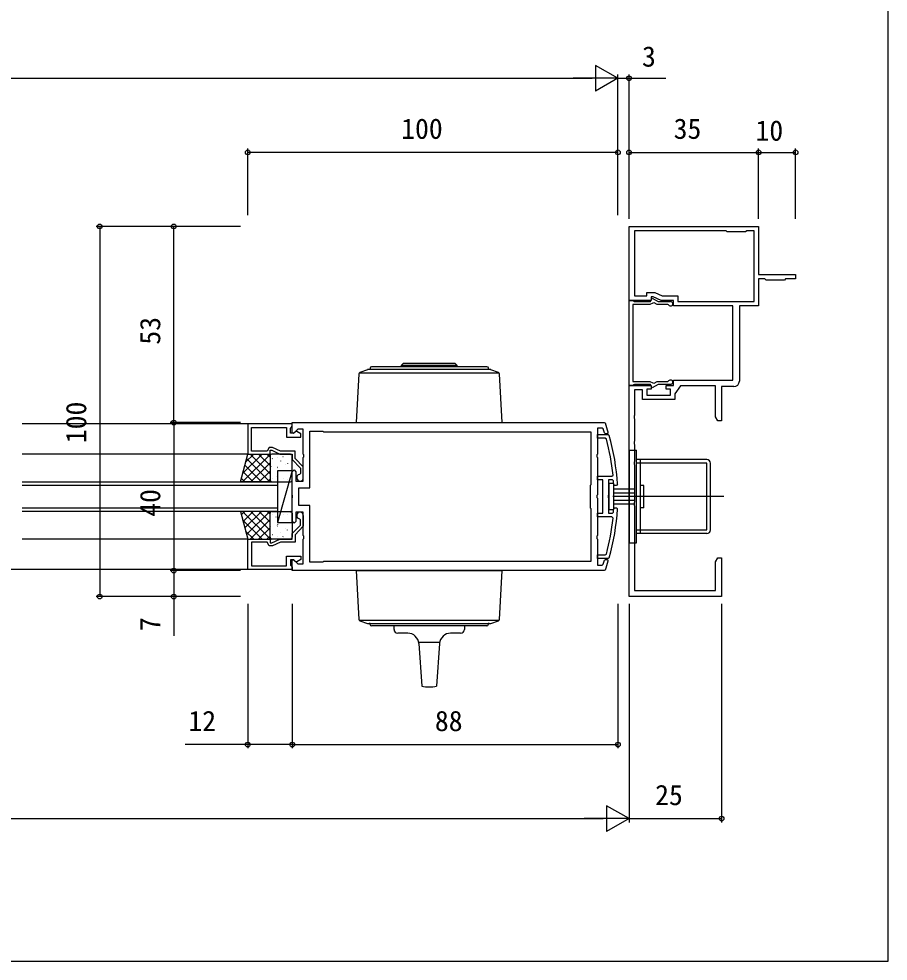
# Model space of a CAD drawing. Units: millimetres, scale not verified. Extents: x -437 to 438, y -344 to 341.
# Drawn here: x 203.4 to 438.3, y -343.7 to -89.1 of the extents above; entities that cross this region are included whole.
import ezdxf
from ezdxf.enums import TextEntityAlignment as Align

# ---------------------------------------------------------------- set-up
doc = ezdxf.new("R2010")
doc.units = ezdxf.units.MM
doc.header["$LTSCALE"] = 2
for name, color, linetype in [('0-2_YKK_11', 7, 'Continuous'), ('0-3_YKK_12', 2, 'Continuous'), ('0-4_YKK_13', 4, 'Continuous'), ('0-6_YKK_D', 6, 'Continuous'), ('0-7_YKK_ZWAK', 7, 'Continuous')]:
    doc.layers.add(name, color=color, linetype=linetype)
doc.styles.add('ＭＳ ゴシック', font='')
doc.styles.get('ＭＳ ゴシック').set_extended_font_data('MS Gothic')

msp = doc.modelspace()

# ---------------------------------------------------------------- linework, layer by layer
at = {"layer": '0-2_YKK_11'}
for points in [[(368.3, -245.2), (368.3, -188.2), (374.3, -188.2), (374.3, -189.2), (373.1, -189.2), (373.1, -190.8), (379.5, -190.8), (379.5, -189.2), (378.3, -189.2), (378.3, -188.2), (380.3, -188.2), (380.3, -186.7), (396.3, -186.7), (396.3, -166.7), (380.3, -166.7), (380.3, -165.2), (376.945, -165.2), (374.8, -164.2), (374.3, -164.2), (374.3, -165.2), (368.3, -165.2), (368.3, -145.2), (403.3, -145.2), (403.3, -158.2), (413.3, -158.2), (413.3, -159.4), (410.6, -159.4), (410.3, -159.7), (405.3, -159.7), (405, -159.4), (403.3, -159.4), (403.3, -166.7), (398.1, -166.7), (398.1, -187)], [(368.3, -188.15), (368.3, -165.25), (369.3, -165.25), (369.473, -165.35), (369.733, -165.5), (374.05, -165.5), (374.575, -164.59), (376.151, -165.5), (379.5, -165.5)], [(379.001, -166.433), (378.752, -166.3), (375.937, -166.3), (375.119, -165.828), (374.73, -165.906), (373.935, -166.3), (369.3, -166.3), (369.3, -187.1), (373.935, -187.1), (374.73, -187.494), (375.119, -187.572), (375.937, -187.1), (378.752, -187.1), (379.001, -186.967)], [(379.5, -187.9), (376.151, -187.9), (374.575, -188.81), (374.05, -187.9), (369.733, -187.9), (369.473, -188.05), (369.3, -188.15), (368.3, -188.15)], [(396.6, -188.5), (393.3, -188.5), (393.3, -197.7), (392.33, -197.7), (391.7, -196.609), (391.7, -188.3), (382.2, -188.3), (380.7, -190.442), (380.7, -192), (371.9, -192), (371.9, -189.4), (369.8, -189.4), (369.8, -196.242), (369.68, -196.425), (369.68, -196.975), (369.8, -197.158), (369.8, -203.242), (369.68, -203.425), (369.68, -203.975), (369.8, -204.158), (369.8, -208.742), (369.68, -208.925), (369.68, -209.475), (369.8, -209.658), (369.8, -219.742), (369.68, -219.925), (369.68, -220.475), (369.8, -220.658), (369.8, -243.6), (391.7, -243.6), (391.7, -235.791), (392.33, -234.7), (393.3, -234.7), (393.3, -245.2), (368.3, -245.2)], [(277.3, -198.5), (265.3, -198.5), (265.3, -206.7), (271.3, -206.7), (271.3, -205.7), (271.8, -205.7), (273.945, -206.7), (277.3, -206.7), (277.3, -208.2), (279.5, -210.5), (279.5, -211.917), (279.25, -212.213)], [(280.3, -213.1), (280.3, -210.179), (278.1, -207.879), (278.1, -205.9), (274.122, -205.9), (271.977, -204.9), (271.077, -204.9), (270.5, -205.9), (266.3, -205.9), (266.3, -199.5), (275.8, -199.5), (275.8, -202.1), (279.6, -202.1), (279.6, -201.2), (278.561, -200.6), (278.25, -200.6), (277.75, -201.1), (276.8, -201.1), (276.8, -199.7), (277, -199.5), (277.3, -199.2), (277.3, -198.5)], [(277.3, -198.2), (361.615, -198.2), (361.898, -198.401)], [(361.898, -237.999), (361.615, -238.2), (277.3, -238.2), (277.3, -235.4), (277.67, -235.246), (278.824, -236.4), (280.3, -236.4), (280.3, -229.658), (280.42, -229.475), (280.42, -228.925), (280.3, -228.742), (280.3, -222.4), (278.3, -222.4), (278.3, -224.9), (277.8, -225.4), (277.3, -224.9), (277.3, -218.658), (277.42, -218.475), (277.42, -217.925), (277.3, -217.742), (277.3, -211.5), (277.8, -211), (278.3, -211.5), (278.3, -214), (280.3, -214), (280.3, -207.658), (280.42, -207.475), (280.42, -206.925), (280.3, -206.742), (280.3, -200), (278.824, -200), (277.67, -201.154), (277.3, -201), (277.3, -198.2)], [(361.351, -199.907), (361.066, -199.7), (359.759, -199.7), (359.759, -206.742), (359.639, -206.925), (359.639, -207.475), (359.759, -207.658), (359.759, -217.742), (359.639, -217.925), (359.639, -218.475), (359.759, -218.658), (359.759, -228.742), (359.639, -228.925), (359.639, -229.475), (359.759, -229.658), (359.759, -236.7), (361.066, -236.7), (361.351, -236.493)], [(362.684, -200.813), (362.397, -201.2), (361.979, -201.2), (361.692, -200.988)], [(362.179, -202.671), (361.889, -202.45), (359.759, -202.45), (359.759, -201.45), (362.648, -201.45), (362.936, -201.667)], [(361.259, -222.7), (361.259, -213.7), (359.759, -213.7), (359.759, -212.7), (363.672, -212.7), (363.97, -212.37)], [(364.108, -213.979), (363.809, -213.7), (362.759, -213.7), (362.759, -217.742), (362.639, -217.925), (362.639, -218.475), (362.759, -218.658), (362.759, -222.7), (363.809, -222.7), (364.108, -222.421)], [(365.167, -214.883), (364.868, -215.201), (364.467, -215.2), (364.168, -214.917)], [(364.168, -221.483), (364.467, -221.2), (364.868, -221.2), (365.167, -221.517)], [(280.3, -223.3), (280.3, -226.221), (278.1, -228.521), (278.1, -230.5), (274.122, -230.5), (271.977, -231.5), (271.077, -231.5), (270.5, -230.5), (266.3, -230.5), (266.3, -236.9), (275.8, -236.9), (275.8, -234.3), (279.6, -234.3), (279.6, -235.2), (278.561, -235.8), (278.25, -235.8), (277.75, -235.3), (276.8, -235.3), (276.8, -236.7), (277, -236.9), (277.3, -237.2), (277.3, -237.9)], [(363.97, -224.03), (363.672, -223.699), (359.759, -223.7), (359.759, -222.7), (361.259, -222.7)], [(277.3, -237.9), (265.3, -237.9), (265.3, -229.7), (271.3, -229.7), (271.3, -230.7), (271.8, -230.7), (273.945, -229.7), (277.3, -229.7), (277.3, -228.2), (279.5, -225.9), (279.5, -224.483), (279.25, -224.187)], [(362.936, -234.733), (362.648, -234.95), (359.759, -234.95), (359.759, -233.95), (361.889, -233.95), (362.179, -233.729)], [(361.692, -235.412), (361.979, -235.2), (362.397, -235.2), (362.684, -235.587)]]:
    msp.add_lwpolyline(points, dxfattribs=at)
for points in [[(394.5, -146.4), (369.8, -146.4), (369.8, -164), (373.1, -164), (373.1, -163.1), (375.28, -163.1), (377.211, -164), (381.5, -164), (381.5, -165.5), (402.1, -165.5), (402.1, -146.4), (400.1, -146.4), (399.8, -146.7), (394.8, -146.7)], [(285.8, -200.7), (357.959, -200.7), (357.959, -215), (357.759, -215.2), (357.759, -221.2), (357.959, -221.4), (357.959, -235.7), (285.8, -235.7), (285.6, -235.9), (282.1, -235.9), (282.1, -220.6), (279.1, -220.6), (279.1, -215.8), (282.1, -215.8), (282.1, -200.5), (285.6, -200.5)]]:
    msp.add_lwpolyline(points, close=True, dxfattribs=at)
for centre, radius, start, end in [((379.5, -166.1), 0.6, 213.74896, 89.99997), ((379.5, -187.3), 0.6, 270.00003, 146.25104), ((396.6, -187), 1.5, 270.00001, 359.99999), ((305.259, -218.2), 59.999, 16.84491, 19.26778), ((305.26, -218.2), 58.998, 16.96199, 18.06235), ((305.258, -218.197), 59, 5.66771, 15.25696), ((305.259, -218.2), 60, 3.16901, 15.99473), ((279.4, -213.1), 0.9, 99.59406, 0), ((305.26, -218.214), 59, 3.20316, 4.11594), ((279.4, -223.3), 0.9, 360, 260.40594), ((305.259, -218.2), 60, 344.00543, 356.83114), ((305.26, -218.185), 59, 355.88315, 356.79593), ((305.258, -218.203), 59, 344.74317, 354.33243), ((305.26, -218.2), 58.998, 341.93765, 343.03801), ((305.259, -218.2), 59.999, 340.73222, 343.15509)]:
    msp.add_arc(centre, radius, start, end, dxfattribs=at)
at = {"layer": '0-3_YKK_12'}
for p, q in [((277.3, -198.5), (204.383, -198.5)), ((265.3, -206.7), (204.383, -206.7)), ((204.383, -214.2), (273.3, -214.2)), ((273.3, -215.2), (204.383, -215.2)), ((204.383, -221.2), (273.3, -221.2)), ((265.3, -229.7), (204.383, -229.7)), ((277.3, -237.9), (128.466, -237.9))]:
    msp.add_line(p, q, dxfattribs=at)
msp.add_lwpolyline([(273.3, -214.2), (273.3, -222.2), (204.383, -222.2)], dxfattribs=at)
at = {"layer": '0-4_YKK_13'}
for p, q in [((329.92, -183.1), (298.72, -183.1)), ((307.3, -182.2), (306.8, -182.7)), ((306.8, -182.7), (321.8, -182.7)), ((306.8, -183.1), (306.8, -182.7)), ((321.3, -182.2), (307.3, -182.2)), ((321.8, -182.7), (321.3, -182.2)), ((321.8, -182.7), (321.8, -183.1)), ((295.286, -185.03), (294.571, -198.2)), ((295.405, -184.766), (333.195, -184.766)), ((297.613, -183.924), (295.548, -184.676)), ((330.85, -183.9), (297.75, -183.9)), ((298.32, -183.5), (298.32, -183.9)), ((330.32, -183.9), (330.32, -183.5)), ((333.052, -184.676), (330.987, -183.924)), ((368.3, -205.7), (370.3, -205.7)), ((368.3, -205.7), (368.3, -230.7)), ((370.3, -230.7), (370.3, -205.7)), ((263.898, -214.2), (271.3, -206.798)), ((263.899, -211.954), (269.153, -206.7)), ((264.715, -208.893), (266.908, -206.7)), ((264.967, -207.947), (271.221, -214.2)), ((265.966, -206.7), (271.3, -212.034)), ((268.211, -206.7), (271.3, -209.789)), ((270.456, -206.7), (271.3, -207.544)), ((271.3, -207.2), (271.3, -213.7)), ((276.8, -206.7), (271.8, -206.7)), ((271.921, -207.935), (271.945, -207.978)), ((273.377, -207.508), (273.385, -207.515)), ((274.112, -208.578), (274.136, -208.622)), ((274.792, -207.336), (274.88, -207.383)), ((276.736, -207.144), (276.76, -207.188)), ((277.3, -213.7), (277.3, -207.2)), ((389.3, -208.2), (370.3, -208.2)), ((371.3, -208.2), (371.3, -228.2)), ((264.495, -209.719), (268.976, -214.2)), ((266.143, -214.2), (271.3, -209.043)), ((268.388, -214.2), (271.3, -211.288)), ((271.395, -209.327), (271.402, -209.334)), ((271.488, -210.011), (271.512, -210.055)), ((273.267, -210.226), (273.355, -210.272)), ((277.3, -211.2), (273.3, -225.2)), ((273.378, -210.602), (273.402, -210.646)), ((273.562, -211.269), (273.57, -211.275)), ((275.57, -211.245), (275.594, -211.289)), ((275.582, -209.483), (275.59, -209.489)), ((276.002, -209.169), (276.026, -209.213)), ((389.3, -209.2), (370.3, -209.2)), ((389.3, -227.2), (389.3, -209.2)), ((390.3, -227.2), (390.3, -209.2)), ((263.55, -213.264), (264.485, -214.2)), ((264.022, -211.492), (266.73, -214.2)), ((270.633, -214.2), (271.3, -213.533)), ((271.84, -213.322), (271.848, -213.328)), ((272.946, -212.679), (272.97, -212.723)), ((274.836, -213.27), (274.86, -213.314)), ((276.028, -213.477), (276.035, -213.484)), ((271.8, -214.2), (276.8, -214.2)), ((277.027, -213.913), (277.051, -213.957)), ((369.859, -216.199), (364.157, -216.2)), ((393.936, -218.2), (363.957, -218.2)), ((364.157, -217.2), (369.859, -217.199)), ((369.859, -218.199), (364.157, -218.2)), ((364.157, -219.2), (369.859, -219.199)), ((369.859, -220.199), (364.157, -220.2)), ((372.3, -221.2), (371.3, -221.2)), ((263.55, -223.136), (264.485, -222.2)), ((263.898, -222.2), (271.3, -229.602)), ((264.022, -224.908), (266.73, -222.2)), ((264.495, -226.681), (268.976, -222.2)), ((264.967, -228.453), (271.221, -222.2)), ((266.143, -222.2), (271.3, -227.357)), ((268.388, -222.2), (271.3, -225.112)), ((270.633, -222.2), (271.3, -222.867)), ((271.3, -229.2), (271.3, -222.7)), ((271.8, -222.2), (276.8, -222.2)), ((271.84, -223.078), (271.848, -223.072)), ((272.946, -223.721), (272.97, -223.677)), ((274.836, -223.13), (274.86, -223.086)), ((276.028, -222.923), (276.035, -222.916)), ((277.027, -222.487), (277.051, -222.443)), ((277.3, -222.7), (277.3, -229.2)), ((263.899, -224.446), (269.153, -229.7)), ((265.966, -229.7), (271.3, -224.366)), ((271.488, -226.389), (271.512, -226.345)), ((273.267, -226.174), (273.355, -226.128)), ((273.378, -225.798), (273.402, -225.754)), ((273.562, -225.131), (273.57, -225.125)), ((275.57, -225.155), (275.594, -225.111)), ((264.715, -227.507), (266.908, -229.7)), ((268.211, -229.7), (271.3, -226.611)), ((270.456, -229.7), (271.3, -228.856)), ((271.395, -227.073), (271.402, -227.066)), ((271.921, -228.465), (271.945, -228.422)), ((273.377, -228.892), (273.385, -228.885)), ((274.112, -227.822), (274.136, -227.778)), ((274.792, -229.064), (274.88, -229.017)), ((275.582, -226.917), (275.59, -226.911)), ((276.002, -227.231), (276.026, -227.187)), ((370.3, -227.2), (389.3, -227.2)), ((389.3, -228.2), (370.3, -228.2)), ((276.8, -229.7), (271.8, -229.7)), ((276.736, -229.256), (276.76, -229.212)), ((368.3, -230.7), (370.3, -230.7)), ((294.571, -238.2), (334.029, -238.2)), ((294.571, -238.2), (295.286, -251.37)), ((333.314, -251.37), (334.029, -238.2)), ((333.195, -251.634), (295.405, -251.634)), ((295.548, -251.724), (297.613, -252.476)), ((330.987, -252.476), (333.052, -251.724)), ((297.75, -252.5), (330.85, -252.5)), ((298.3, -252.7), (298.3, -252.3)), ((329.9, -253.1), (298.7, -253.1)), ((304.8, -254.1), (304.8, -253.1)), ((323.8, -253.1), (323.8, -254.1)), ((330.3, -252.3), (330.3, -252.7)), ((308.503, -255.1), (305.8, -255.1)), ((322.8, -255.1), (320.097, -255.1)), ((317.139, -257.6), (311.461, -257.6)), ((311.495, -257.891), (312.3, -269.387)), ((317.105, -257.891), (316.3, -269.387))]:
    msp.add_line(p, q, dxfattribs=at)
for points in [[(294.571, -198.2), (334.029, -198.2), (333.314, -185.03)], [(372.3, -221.2), (372.3, -215.2), (371.3, -215.2)]]:
    msp.add_lwpolyline(points, dxfattribs=at)
for points in [[(263.3, -214.2), (265.3, -206.7), (271.3, -206.7), (271.3, -214.2)], [(277.3, -211.2), (273.3, -211.2), (273.3, -225.2), (277.3, -225.2)], [(364.158, -221.7), (364.156, -214.7), (362.856, -214.7), (362.858, -221.7)], [(263.3, -222.2), (265.3, -229.7), (271.3, -229.7), (271.3, -222.2)]]:
    msp.add_lwpolyline(points, close=True, dxfattribs=at)
for centre, radius, start, end in [((298.72, -183.5), 0.4, 90, 180), ((329.92, -183.5), 0.4, 0, 90), ((295.685, -185.052), 0.4, 110, 176.89488), ((297.75, -184.3), 0.4, 90, 110), ((330.85, -184.3), 0.4, 70, 90), ((332.915, -185.052), 0.4, 3.10512, 70), ((271.8, -207.2), 0.5, 90, 180), ((276.8, -207.2), 0.5, 0, 90), ((389.3, -209.2), 1, 0, 90), ((271.8, -213.7), 0.5, 180, 270), ((276.8, -213.7), 0.5, 270, 0), ((271.8, -222.7), 0.5, 90, 180), ((276.8, -222.7), 0.5, 0, 90), ((389.3, -227.2), 1, 270, 0), ((271.8, -229.2), 0.5, 180, 270), ((276.8, -229.2), 0.5, 270, 0), ((295.685, -251.348), 0.4, 183.10512, 250), ((332.915, -251.348), 0.4, 290, 356.89488), ((297.75, -252.1), 0.4, 250, 270), ((298.7, -252.7), 0.4, 180, 270), ((305.8, -254.1), 1, 180, 270), ((322.8, -254.1), 1, 270, 0), ((329.9, -252.7), 0.4, 270, 0), ((330.85, -252.1), 0.4, 270, 290), ((308.503, -258.1), 3, 4.00379, 90), ((320.097, -258.1), 3, 90, 175.99621), ((314.3, -260.1), 9.5, 257.8468, 270), ((314.3, -260.1), 9.5, 270, 282.1532)]:
    msp.add_arc(centre, radius, start, end, dxfattribs=at)
at = {"layer": '0-6_YKK_D'}
for p, q in [((365.3, -105.2), (359.238, -101.7)), ((359.238, -101.7), (359.238, -108.7)), ((365.3, -142.2), (365.3, -104.2)), ((365.3, -142.2), (365.3, -104.2)), ((368.3, -142.2), (368.3, -104.2)), ((47.466, -105.2), (358.3, -105.2)), ((365.3, -105.2), (353.176, -105.2)), ((365.3, -105.2), (359.238, -108.7)), ((265.3, -142.2), (265.3, -124.2)), ((365.3, -142.2), (365.3, -124.2)), ((368.3, -143.2), (368.3, -124.2)), ((403.3, -143.2), (403.3, -124.2)), ((403.3, -143.2), (403.3, -124.2)), ((413.3, -143.2), (413.3, -124.2)), ((365.3, -125.2), (265.3, -125.2)), ((368.3, -125.2), (403.3, -125.2)), ((403.3, -125.2), (413.3, -125.2)), ((262.3, -145.2), (224.3, -145.2)), ((225.3, -145.2), (225.3, -245.2)), ((263.3, -145.2), (244.3, -145.2)), ((245.3, -198.2), (245.3, -145.2)), ((263.3, -198.2), (244.3, -198.2)), ((263.3, -198.2), (244.3, -198.2)), ((245.3, -198.2), (245.3, -238.2)), ((263.3, -238.2), (244.3, -238.2)), ((263.3, -238.2), (244.3, -238.2)), ((262.3, -245.2), (224.3, -245.2)), ((263.3, -245.2), (244.3, -245.2)), ((265.3, -247.2), (265.3, -286.2)), ((277.3, -247.2), (277.3, -286.2)), ((277.3, -247.2), (277.3, -286.2)), ((365.3, -247.2), (365.3, -286.2)), ((368.3, -247.2), (368.3, -306.2)), ((368.3, -247.2), (368.3, -306.2)), ((368.3, -248.2), (368.3, -306.2)), ((393.3, -247.2), (393.3, -306.2)), ((277.3, -285.2), (365.3, -285.2)), ((368.3, -305.2), (362.238, -301.7)), ((362.238, -301.7), (362.238, -308.7)), ((368.3, -305.2), (362.238, -301.7)), ((362.238, -301.7), (362.238, -308.7)), ((44.466, -305.2), (361.3, -305.2)), ((44.466, -305.2), (361.3, -305.2)), ((368.3, -305.2), (356.176, -305.2)), ((368.3, -305.2), (356.176, -305.2)), ((368.3, -305.2), (362.238, -308.7)), ((368.3, -305.2), (362.238, -308.7)), ((368.3, -305.2), (393.3, -305.2))]:
    msp.add_line(p, q, dxfattribs=at)
for points in [[(365.3, -105.2), (368.3, -105.2), (378.197, -105.2)], [(245.3, -238.2), (245.3, -245.2), (245.3, -255.798)], [(277.3, -285.2), (265.3, -285.2), (248.4, -285.2)]]:
    msp.add_lwpolyline(points, dxfattribs=at)
for centre in [(368.3, -105.2), (265.3, -125.2), (365.3, -125.2), (368.3, -125.2), (403.3, -125.2), (403.3, -125.2), (413.3, -125.2), (225.3, -145.2), (245.3, -145.2), (245.3, -198.2), (245.3, -198.2), (245.3, -238.2), (245.3, -238.2), (225.3, -245.2), (245.3, -245.2), (265.3, -285.2), (277.3, -285.2), (277.3, -285.2), (365.3, -285.2), (393.3, -305.2)]:
    msp.add_circle(centre, 0.637, dxfattribs=at)
at = {"layer": '0-7_YKK_ZWAK'}
msp.add_lwpolyline([(-436.7, -343.7), (438.3, -343.7), (438.3, 306.3)], dxfattribs=at)

# ---------------------------------------------------------------- texts
at = {"layer": '0-6_YKK_D', "style": 'ＭＳ ゴシック'}
for s, p in [('3', (371.796, -103.7)), ('100', (306.735, -123.2)), ('35', (380.345, -123.2)), ('10', (402.462, -123.7)), ('12', (249.25, -283.2)), ('88', (315.845, -283.2)), ('25', (375.345, -303.2))]:
    msp.add_text(s, height=5.499, dxfattribs=at).set_placement(p, align=Align.BOTTOM_LEFT)
for s, p in [('53', (243.3, -177.155)), ('100', (223.3, -203.765)), ('40', (243.3, -223.655)), ('7', (243.3, -254.523))]:
    msp.add_text(s, height=5.499, rotation=90, dxfattribs=at).set_placement(p, align=Align.BOTTOM_LEFT)

doc.saveas('drawing.dxf')
